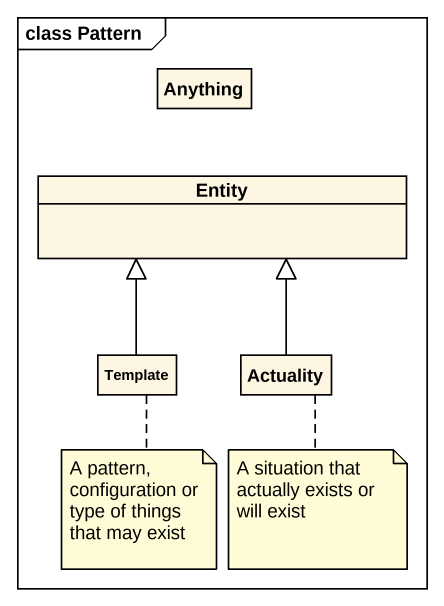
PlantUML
@startuml
mainframe class Pattern
hide circle
hide empty members
class Anything
class "Entity" as Entity_
class Template
class Actuality
Template -up-|> Entity_
Actuality -up-|> Entity_
note bottom of Template : A pattern, configuration or type of things that may exist
note bottom of Actuality : A situation that actually exists or will exist
@enduml
